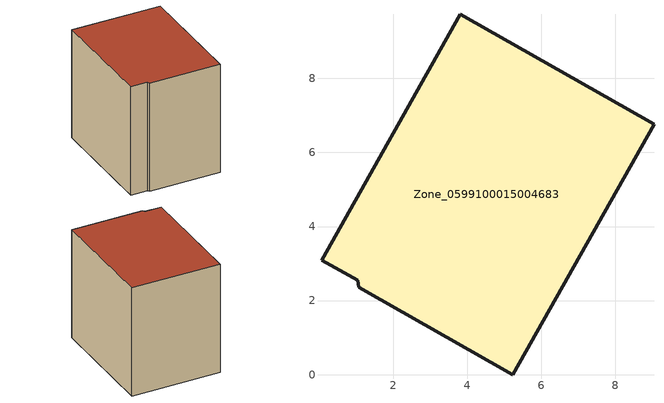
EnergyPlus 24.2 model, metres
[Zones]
Zone_0599100015004683
 floor ground (C_G): 1.07,2.36 1.05,2.54 0.07,3.09 3.82,9.73 9.05,6.76 5.23,0 z0.79
 wall outside (C_F): 5.23,0 9.05,6.76 3.82,9.73 0.07,3.09 1.05,2.54 1.07,2.36 5.23,0 z0.79:8.39
 roof outside (C_R): 1.05,2.54 1.07,2.36 5.23,0 9.05,6.76 3.82,9.73 0.07,3.09 z8.39
[BUILDING]
Pand.0599100015004683: North Axis=0; Terrain=City; Loads Convergence Tolerance Value=0.04; Temperature Convergence Tolerance Value=0.4; Solar Distribution=FullExterior; Maximum Number of Warmup Days=25; Minimum Number of Warmup Days=1
[Site:Location]
Rotterdam.The.Hague.AP_ZH_NLD Design_Conditions: Latitude=51.96; Longitude=4.45; Time Zone=1; Elevation=-4.5
[SITE:GROUNDTEMPERATURE:BUILDINGSURFACE]
18, 18, 18, 18, 18, 18, 18, 18, 18, 18, 18, 18
[MATERIAL] Thermal Absorptance=0.9; Solar Absorptance=0.7; Visible Absorptance=0.7
Name | Roughness | Thickness | Conductivity | Density | Specific Heat
G.TI.1946-1964 | MediumSmooth | 0.15 | 1 | 540 | 1210
F.TI.1946-1964 | Rough | 0.3 | 0.857143 | 1920 | 840
R.TI.1946-1964 | MediumRough | 0.2 | 0.277778 | 1500 | 1000
[CONSTRUCTION]
C_G: G.TI.1946-1964
C_F: F.TI.1946-1964
C_R: R.TI.1946-1964
[ZONE]
Zone_0599100015004683: Type=1; Multiplier=1; Ceiling Height=Autocalculate; Volume=Autocalculate; Floor Area=autocalculate; Part of Total Floor Area=Yes
[ZONEINFILTRATION:DESIGNFLOWRATE]
Infil_Zone_0599100015004683: Zone or ZoneList or Space or SpaceList=Zone_0599100015004683; Schedule=AlwaysOn; Design Flow Rate Calculation Method=Flow/Area; Flow Rate per Floor Area=0.003; Constant Term Coefficient=1; Temperature Term Coefficient=0; Velocity Term Coefficient=0; Velocity Squared Term Coefficient=0
[HVACTEMPLATE:ZONE:IDEALLOADSAIRSYSTEM]
Zone_0599100015004683: Maximum Heating Supply Air Temperature=50; Minimum Cooling Supply Air Temperature=13; Maximum Heating Supply Air Humidity Ratio=0.0156; Minimum Cooling Supply Air Humidity Ratio=0.0077; Heating Limit=NoLimit; Cooling Limit=NoLimit; Dehumidification Control Type=ConstantSensibleHeatRatio; Cooling Sensible Heat Ratio=0.7; Dehumidification Setpoint=60; Humidification Control Type=None; Humidification Setpoint=30; Outdoor Air Method=None; Outdoor Air Flow Rate per Person=0.00944; Outdoor Air Flow Rate per Zone Floor Area=0; Outdoor Air Flow Rate per Zone=0; Demand Controlled Ventilation Type=None; Outdoor Air Economizer Type=NoEconomizer; Heat Recovery Type=None; Sensible Heat Recovery Effectiveness=0.7; Latent Heat Recovery Effectiveness=0.65
[ZONECONTROL:THERMOSTAT]
ThermostatControl_Zone_0599100015004683: Zone or ZoneList=Zone_0599100015004683; Control Type Schedule=DualSetpointControlType; Control 1=Thermostat_Zone_0599100015004683; Temperature Difference Between Cutout And Setpoint=0
[THERMOSTATSETPOINT:DUALSETPOINT]
Thermostat_Zone_0599100015004683: Heating Setpoint Temperature Schedule=HeatingSetpoint_Zone_0599100015004683; Cooling Setpoint Temperature Schedule=CoolingSetpoint_Zone_0599100015004683
[SCHEDULE:COMPACT]
HeatingSetpoint_Zone_0599100015004683: Through: 12/31, For: AllDays, Until: 24:00, 21
CoolingSetpoint_Zone_0599100015004683: Through: 12/31, For: AllDays, Until: 24:00, 24
DualSetpointControlType: Through: 12/31, For: AllDays, Until: 24:00, 4
AlwaysOn: Through: 12/31, For: AllDays, Until: 24:00, 1
